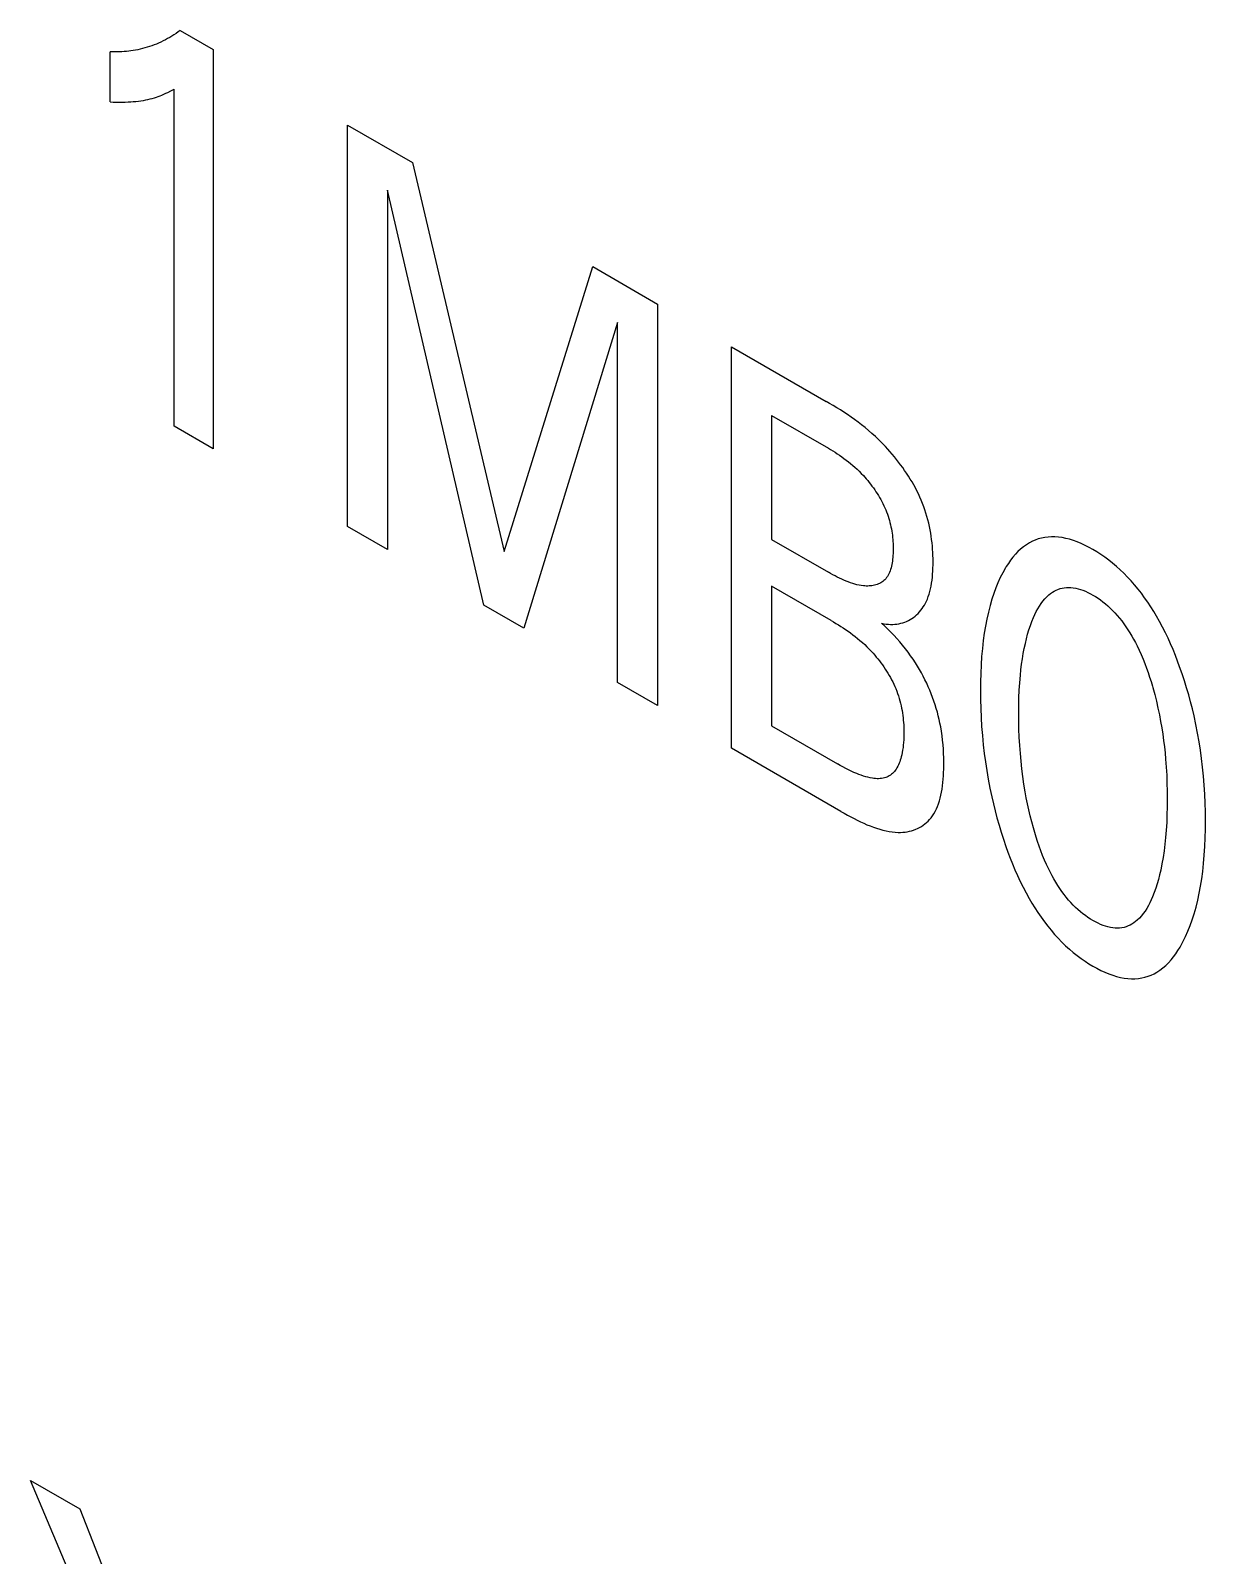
# Model space of a CAD drawing. Extents: x 0 to 420, y 0 to 297.
# Drawn here: x 178.78 to 182.84, y 120.42 to 125.69 of the extents above; entities that cross this region are included whole.
import ezdxf

# ---------------------------------------------------------------- set-up
doc = ezdxf.new("R2010")
doc.units = 0
doc.header["$LTSCALE"] = 23.1
doc.layers.add('40000_ISO', color=7, linetype='CONTINUOUS')

msp = doc.modelspace()

# ---------------------------------------------------------------- linework, layer by layer
at = {"layer": '40000_ISO', "color": 7, "linetype": 'CONTINUOUS'}
for p, q in [((179.2391, 125.6527), (179.2314, 125.649)), ((179.2468, 125.6567), (179.2391, 125.6527)), ((179.2544, 125.6608), (179.2468, 125.6567)), ((179.2618, 125.665), (179.2544, 125.6608)), ((179.2691, 125.6695), (179.2618, 125.665)), ((179.2764, 125.6741), (179.2691, 125.6695)), ((179.2835, 125.6789), (179.2764, 125.6741)), ((179.2906, 125.6839), (179.2835, 125.6789)), ((179.2975, 125.689), (179.2906, 125.6839)), ((179.2975, 125.689), (179.412, 125.6229)), ((179.0556, 125.442), (179.0556, 125.6152)), ((179.0639, 125.6149), (179.0556, 125.6152)), ((179.072, 125.6147), (179.0639, 125.6149)), ((179.0802, 125.6148), (179.072, 125.6147)), ((179.0882, 125.615), (179.0802, 125.6148)), ((179.0962, 125.6153), (179.0882, 125.615)), ((179.1042, 125.6159), (179.0962, 125.6153)), ((179.112, 125.6165), (179.1042, 125.6159)), ((179.1199, 125.6174), (179.112, 125.6165)), ((179.1276, 125.6184), (179.1199, 125.6174)), ((179.1353, 125.6195), (179.1276, 125.6184)), ((179.1429, 125.6208), (179.1353, 125.6195)), ((179.1514, 125.6225), (179.1429, 125.6208)), ((179.1597, 125.6243), (179.1514, 125.6225)), ((179.168, 125.6263), (179.1597, 125.6243)), ((179.1762, 125.6285), (179.168, 125.6263)), ((179.1843, 125.6309), (179.1762, 125.6285)), ((179.1923, 125.6334), (179.1843, 125.6309)), ((179.2003, 125.6362), (179.1923, 125.6334)), ((179.2081, 125.6391), (179.2003, 125.6362)), ((179.2159, 125.6422), (179.2081, 125.6391)), ((179.2235, 125.6454), (179.2159, 125.6422)), ((179.2314, 125.649), (179.2235, 125.6454)), ((179.412, 125.6229), (179.412, 124.2427)), ((179.0556, 125.442), (179.0661, 125.4417)), ((179.0661, 125.4417), (179.0765, 125.4415)), ((179.0765, 125.4415), (179.0868, 125.4413)), ((179.0868, 125.4413), (179.0972, 125.4414)), ((179.0972, 125.4414), (179.1074, 125.4416)), ((179.1074, 125.4416), (179.1176, 125.442)), ((179.1176, 125.442), (179.1267, 125.4424)), ((179.1267, 125.4424), (179.1357, 125.4431)), ((179.1357, 125.4431), (179.1447, 125.4439)), ((179.1447, 125.4439), (179.1536, 125.4449)), ((179.1536, 125.4449), (179.1624, 125.4461)), ((179.1624, 125.4461), (179.1711, 125.4475)), ((179.1711, 125.4475), (179.1787, 125.4489)), ((179.1787, 125.4489), (179.1863, 125.4505)), ((179.1863, 125.4505), (179.1939, 125.4523)), ((179.1939, 125.4523), (179.2013, 125.4542)), ((179.2013, 125.4542), (179.2087, 125.4564)), ((179.2087, 125.4564), (179.2159, 125.4587)), ((179.2159, 125.4587), (179.2223, 125.4609)), ((179.2223, 125.4609), (179.2286, 125.4632)), ((179.2286, 125.4632), (179.2348, 125.4657)), ((179.2348, 125.4657), (179.2416, 125.4687)), ((179.2416, 125.4687), (179.2484, 125.4718)), ((179.2484, 125.4718), (179.255, 125.475)), ((179.255, 125.475), (179.266, 125.4806)), ((179.266, 125.4806), (179.2767, 125.4865)), ((179.2767, 124.3208), (179.2767, 125.4865)), ((179.8772, 123.9741), (179.8772, 125.3622)), ((179.8772, 125.3622), (180.1011, 125.2329)), ((180.1011, 125.2329), (180.4182, 123.8881)), ((180.0153, 125.1369), (180.0153, 123.8944)), ((180.348, 123.7023), (180.0153, 125.1369)), ((180.4182, 123.8881), (180.7252, 124.8726)), ((180.7252, 124.8726), (180.9492, 124.7433)), ((180.9492, 124.7433), (180.9492, 123.3552)), ((180.8111, 124.6794), (180.4869, 123.6221)), ((180.8111, 123.435), (180.8111, 124.6794)), ((181.2054, 123.2073), (181.2054, 124.5954)), ((181.2054, 124.5954), (181.5324, 124.4066)), ((181.5447, 124.3994), (181.5324, 124.4066)), ((181.557, 124.3921), (181.5447, 124.3994)), ((181.5693, 124.3846), (181.557, 124.3921)), ((181.3435, 124.3582), (181.3435, 123.9293)), ((181.3435, 124.3582), (181.5401, 124.2447)), ((181.5816, 124.3769), (181.5693, 124.3846)), ((181.5939, 124.369), (181.5816, 124.3769)), ((181.6062, 124.3608), (181.5939, 124.369)), ((181.6185, 124.3524), (181.6062, 124.3608)), ((181.6307, 124.3437), (181.6185, 124.3524)), ((181.6429, 124.3347), (181.6307, 124.3437)), ((181.6551, 124.3254), (181.6429, 124.3347)), ((179.412, 124.2427), (179.2767, 124.3208)), ((181.6672, 124.3158), (181.6551, 124.3254)), ((181.6792, 124.3058), (181.6672, 124.3158)), ((181.6911, 124.2955), (181.6792, 124.3058)), ((181.703, 124.2847), (181.6911, 124.2955)), ((181.7148, 124.2736), (181.703, 124.2847)), ((181.5401, 124.2447), (181.5478, 124.2401)), ((181.5478, 124.2401), (181.5555, 124.2354)), ((181.5555, 124.2354), (181.5633, 124.2305)), ((181.5633, 124.2305), (181.571, 124.2255)), ((181.7264, 124.2621), (181.7148, 124.2736)), ((181.738, 124.2501), (181.7264, 124.2621)), ((181.7457, 124.2417), (181.738, 124.2501)), ((181.7534, 124.2331), (181.7457, 124.2417)), ((181.761, 124.2243), (181.7534, 124.2331)), ((181.571, 124.2255), (181.5787, 124.2204)), ((181.5787, 124.2204), (181.5864, 124.215)), ((181.5864, 124.215), (181.5941, 124.2095)), ((181.5941, 124.2095), (181.6018, 124.2038)), ((181.6018, 124.2038), (181.6094, 124.198)), ((181.6094, 124.198), (181.617, 124.1919)), ((181.617, 124.1919), (181.6245, 124.1855)), ((181.6245, 124.1855), (181.632, 124.179)), ((181.632, 124.179), (181.6394, 124.1722)), ((181.7685, 124.2154), (181.761, 124.2243)), ((181.7758, 124.2062), (181.7685, 124.2154)), ((181.7831, 124.1969), (181.7758, 124.2062)), ((181.7903, 124.1875), (181.7831, 124.1969)), ((181.7973, 124.1779), (181.7903, 124.1875)), ((181.8041, 124.1682), (181.7973, 124.1779)), ((181.6394, 124.1722), (181.6468, 124.1651)), ((181.6468, 124.1651), (181.654, 124.1578)), ((181.654, 124.1578), (181.6612, 124.1502)), ((181.6612, 124.1502), (181.6664, 124.1445)), ((181.6664, 124.1445), (181.6715, 124.1387)), ((181.6715, 124.1387), (181.6765, 124.1327)), ((181.6765, 124.1327), (181.6814, 124.1266)), ((181.6814, 124.1266), (181.6863, 124.1203)), ((181.8108, 124.1583), (181.8041, 124.1682)), ((181.8173, 124.1483), (181.8108, 124.1583)), ((181.8236, 124.1382), (181.8173, 124.1483)), ((181.8297, 124.1281), (181.8236, 124.1382)), ((181.8355, 124.1178), (181.8297, 124.1281)), ((181.6863, 124.1203), (181.6911, 124.114)), ((181.6911, 124.114), (181.6958, 124.1076)), ((181.6958, 124.1076), (181.7004, 124.101)), ((181.7004, 124.101), (181.7048, 124.0944)), ((181.7048, 124.0944), (181.7092, 124.0876)), ((181.7092, 124.0876), (181.7134, 124.0809)), ((181.7134, 124.0809), (181.7175, 124.074)), ((181.7175, 124.074), (181.7214, 124.0671)), ((181.8412, 124.1074), (181.8355, 124.1178)), ((181.8466, 124.097), (181.8412, 124.1074)), ((181.8518, 124.0865), (181.8466, 124.097)), ((181.8567, 124.076), (181.8518, 124.0865)), ((181.8613, 124.0654), (181.8567, 124.076)), ((181.7214, 124.0671), (181.7252, 124.0601)), ((181.7252, 124.0601), (181.7288, 124.0531)), ((181.7288, 124.0531), (181.7322, 124.046)), ((181.7322, 124.046), (181.7354, 124.0389)), ((181.7354, 124.0389), (181.7385, 124.0318)), ((181.7385, 124.0318), (181.7415, 124.0244)), ((181.7415, 124.0244), (181.7442, 124.017)), ((181.7442, 124.017), (181.7468, 124.0096)), ((181.8659, 124.054), (181.8613, 124.0654)), ((181.8702, 124.0426), (181.8659, 124.054)), ((181.8742, 124.0312), (181.8702, 124.0426)), ((181.8779, 124.0198), (181.8742, 124.0312)), ((181.8813, 124.0084), (181.8779, 124.0198)), ((180.0153, 123.8944), (179.8772, 123.9741)), ((181.7468, 124.0096), (181.7491, 124.0022)), ((181.7491, 124.0022), (181.7513, 123.9948)), ((181.7513, 123.9948), (181.7533, 123.9875)), ((181.7533, 123.9875), (181.7551, 123.9801)), ((181.7551, 123.9801), (181.7567, 123.9727)), ((181.7567, 123.9727), (181.7582, 123.9654)), ((181.7582, 123.9654), (181.7594, 123.9581)), ((181.8844, 123.9969), (181.8813, 124.0084)), ((181.8872, 123.9855), (181.8844, 123.9969)), ((181.8898, 123.9741), (181.8872, 123.9855)), ((181.8921, 123.9627), (181.8898, 123.9741)), ((181.3435, 123.9293), (181.5401, 123.8159)), ((181.7594, 123.9581), (181.7606, 123.9508)), ((181.7606, 123.9508), (181.7615, 123.9435)), ((181.7615, 123.9435), (181.7623, 123.9363)), ((181.7623, 123.9363), (181.763, 123.9291)), ((181.763, 123.9291), (181.7635, 123.922)), ((181.7635, 123.922), (181.7639, 123.9149)), ((181.7639, 123.9149), (181.7641, 123.9078)), ((181.8941, 123.9514), (181.8921, 123.9627)), ((181.8959, 123.9401), (181.8941, 123.9514)), ((181.8974, 123.9289), (181.8959, 123.9401)), ((181.8988, 123.9177), (181.8974, 123.9289)), ((181.8999, 123.9066), (181.8988, 123.9177)), ((182.2254, 123.9112), (182.2152, 123.9039)), ((182.2361, 123.9178), (182.2254, 123.9112)), ((182.2459, 123.9228), (182.2361, 123.9178)), ((182.256, 123.9272), (182.2459, 123.9228)), ((182.2665, 123.9309), (182.256, 123.9272)), ((182.2774, 123.9339), (182.2665, 123.9309)), ((182.2885, 123.9361), (182.2774, 123.9339)), ((182.3, 123.9376), (182.2885, 123.9361)), ((182.3117, 123.9384), (182.3, 123.9376)), ((182.3238, 123.9383), (182.3117, 123.9384)), ((182.3361, 123.9374), (182.3238, 123.9383)), ((182.3487, 123.9357), (182.3361, 123.9374)), ((182.3616, 123.9331), (182.3487, 123.9357)), ((182.3747, 123.9297), (182.3616, 123.9331)), ((182.3879, 123.9256), (182.3747, 123.9297)), ((182.4013, 123.9207), (182.3879, 123.9256)), ((182.4147, 123.9151), (182.4013, 123.9207)), ((182.4283, 123.9088), (182.4147, 123.9151)), ((181.7624, 123.8609), (181.7616, 123.8546)), ((181.763, 123.8673), (181.7624, 123.8609)), ((181.7635, 123.8738), (181.763, 123.8673)), ((181.7639, 123.8804), (181.7635, 123.8738)), ((181.7642, 123.8872), (181.7639, 123.8804)), ((181.7641, 123.9078), (181.7643, 123.9009)), ((181.7643, 123.894), (181.7642, 123.8872)), ((181.7643, 123.9009), (181.7643, 123.894)), ((181.9008, 123.8956), (181.8999, 123.9066)), ((181.9014, 123.8847), (181.9008, 123.8956)), ((181.9019, 123.8739), (181.9014, 123.8847)), ((181.9023, 123.8632), (181.9019, 123.8739)), ((181.9024, 123.8526), (181.9023, 123.8632)), ((182.1788, 123.8679), (182.1707, 123.8575)), ((182.1873, 123.8778), (182.1788, 123.8679)), ((182.1961, 123.8872), (182.1873, 123.8778)), ((182.2054, 123.8959), (182.1961, 123.8872)), ((182.2152, 123.9039), (182.2054, 123.8959)), ((182.4419, 123.9018), (182.4283, 123.9088)), ((182.4556, 123.8942), (182.4419, 123.9018)), ((182.4692, 123.886), (182.4556, 123.8942)), ((182.4829, 123.8773), (182.4692, 123.886)), ((182.4965, 123.8679), (182.4829, 123.8773)), ((182.51, 123.8579), (182.4965, 123.8679)), ((182.5234, 123.8474), (182.51, 123.8579)), ((181.5478, 123.8115), (181.5401, 123.8159)), ((181.5555, 123.8073), (181.5478, 123.8115)), ((181.5632, 123.8032), (181.5555, 123.8073)), ((181.7469, 123.8057), (181.7443, 123.8014)), ((181.7493, 123.8103), (181.7469, 123.8057)), ((181.7515, 123.8151), (181.7493, 123.8103)), ((181.7535, 123.8202), (181.7515, 123.8151)), ((181.7553, 123.8255), (181.7535, 123.8202)), ((181.7569, 123.8309), (181.7553, 123.8255)), ((181.7583, 123.8366), (181.7569, 123.8309)), ((181.7596, 123.8424), (181.7583, 123.8366)), ((181.7607, 123.8484), (181.7596, 123.8424)), ((181.7616, 123.8546), (181.7607, 123.8484)), ((181.9, 123.7983), (181.9009, 123.8088)), ((181.9009, 123.8088), (181.9016, 123.8195)), ((181.9016, 123.8195), (181.9021, 123.8303)), ((181.9021, 123.8303), (181.9023, 123.8414)), ((181.9023, 123.8414), (181.9024, 123.8526)), ((182.1437, 123.8144), (182.135, 123.7973)), ((182.153, 123.8308), (182.1437, 123.8144)), ((182.1557, 123.8352), (182.153, 123.8308)), ((182.163, 123.8465), (182.1557, 123.8352)), ((182.1707, 123.8575), (182.163, 123.8465)), ((182.5367, 123.8362), (182.5234, 123.8474)), ((182.5498, 123.8245), (182.5367, 123.8362)), ((182.5627, 123.8122), (182.5498, 123.8245)), ((182.5754, 123.7993), (182.5627, 123.8122)), ((181.3435, 123.768), (181.3435, 123.285)), ((181.5496, 123.649), (181.3435, 123.768)), ((181.5709, 123.7993), (181.5632, 123.8032)), ((181.5786, 123.7955), (181.5709, 123.7993)), ((181.5863, 123.7918), (181.5786, 123.7955)), ((181.5939, 123.7884), (181.5863, 123.7918)), ((181.6016, 123.7852), (181.5939, 123.7884)), ((181.6092, 123.7822), (181.6016, 123.7852)), ((181.6168, 123.7794), (181.6092, 123.7822)), ((181.6243, 123.7769), (181.6168, 123.7794)), ((181.6318, 123.7747), (181.6243, 123.7769)), ((181.6392, 123.7727), (181.6318, 123.7747)), ((181.6466, 123.7711), (181.6392, 123.7727)), ((181.654, 123.7699), (181.6466, 123.7711)), ((181.6612, 123.7689), (181.654, 123.7699)), ((181.6663, 123.7685), (181.6612, 123.7689)), ((181.6714, 123.7683), (181.6663, 123.7685)), ((181.6764, 123.7682), (181.6714, 123.7683)), ((181.6813, 123.7684), (181.6764, 123.7682)), ((181.6862, 123.7687), (181.6813, 123.7684)), ((181.6909, 123.7693), (181.6862, 123.7687)), ((181.6956, 123.7701), (181.6909, 123.7693)), ((181.7002, 123.771), (181.6956, 123.7701)), ((181.7047, 123.7722), (181.7002, 123.771)), ((181.7091, 123.7737), (181.7047, 123.7722)), ((181.7133, 123.7753), (181.7091, 123.7737)), ((181.7174, 123.7772), (181.7133, 123.7753)), ((181.7213, 123.7793), (181.7174, 123.7772)), ((181.7251, 123.7816), (181.7213, 123.7793)), ((181.7287, 123.7842), (181.7251, 123.7816)), ((181.7322, 123.7871), (181.7287, 123.7842)), ((181.7354, 123.7902), (181.7322, 123.7871)), ((181.7385, 123.7935), (181.7354, 123.7902)), ((181.7415, 123.7973), (181.7385, 123.7935)), ((181.7443, 123.8014), (181.7415, 123.7973)), ((181.8914, 123.7493), (181.8937, 123.7586)), ((181.8937, 123.7586), (181.8957, 123.7681)), ((181.8957, 123.7681), (181.8974, 123.778)), ((181.8974, 123.778), (181.8988, 123.788)), ((181.8988, 123.788), (181.9, 123.7983)), ((182.1194, 123.7614), (182.1124, 123.7425)), ((182.1269, 123.7797), (182.1194, 123.7614)), ((182.135, 123.7973), (182.1269, 123.7797)), ((182.3213, 123.7504), (182.3278, 123.7537)), ((182.3278, 123.7537), (182.3345, 123.7567)), ((182.3345, 123.7567), (182.3415, 123.7591)), ((182.3415, 123.7591), (182.3487, 123.761)), ((182.3487, 123.761), (182.3562, 123.7624)), ((182.3562, 123.7624), (182.3638, 123.7633)), ((182.3638, 123.7633), (182.3717, 123.7635)), ((182.3717, 123.7635), (182.3795, 123.7632)), ((182.3795, 123.7632), (182.3875, 123.7623)), ((182.3875, 123.7623), (182.3957, 123.7609)), ((182.3957, 123.7609), (182.404, 123.7589)), ((182.404, 123.7589), (182.4124, 123.7564)), ((182.4124, 123.7564), (182.4209, 123.7534)), ((182.4209, 123.7534), (182.4295, 123.75)), ((182.5877, 123.786), (182.5754, 123.7993)), ((182.5997, 123.7721), (182.5877, 123.786)), ((182.6115, 123.7578), (182.5997, 123.7721)), ((182.623, 123.7431), (182.6115, 123.7578)), ((180.4869, 123.6221), (180.348, 123.7023)), ((181.8685, 123.6961), (181.8724, 123.7025)), ((181.8724, 123.7025), (181.8761, 123.7091)), ((181.8761, 123.7091), (181.8794, 123.716)), ((181.8794, 123.716), (181.8826, 123.7231)), ((181.8826, 123.7231), (181.8858, 123.7315)), ((181.8858, 123.7315), (181.8888, 123.7403)), ((181.8888, 123.7403), (181.8914, 123.7493)), ((182.0995, 123.7007), (182.0936, 123.6776)), ((182.106, 123.7231), (182.0995, 123.7007)), ((182.1124, 123.7425), (182.106, 123.7231)), ((182.2703, 123.6986), (182.2761, 123.7075)), ((182.2761, 123.7075), (182.2823, 123.7159)), ((182.2823, 123.7159), (182.2888, 123.7237)), ((182.2888, 123.7237), (182.2958, 123.7311)), ((182.2958, 123.7311), (182.3032, 123.7378)), ((182.3032, 123.7378), (182.309, 123.7424)), ((182.309, 123.7424), (182.315, 123.7466)), ((182.315, 123.7466), (182.3213, 123.7504)), ((182.4295, 123.75), (182.4382, 123.746)), ((182.4382, 123.746), (182.4469, 123.7417)), ((182.4469, 123.7417), (182.4556, 123.7368)), ((182.4556, 123.7368), (182.4643, 123.7316)), ((182.4643, 123.7316), (182.473, 123.7259)), ((182.473, 123.7259), (182.4816, 123.7199)), ((182.4816, 123.7199), (182.4902, 123.7134)), ((182.4902, 123.7134), (182.4988, 123.7065)), ((182.4988, 123.7065), (182.5072, 123.6993)), ((182.6341, 123.7279), (182.623, 123.7431)), ((182.6449, 123.7124), (182.6341, 123.7279)), ((182.6554, 123.6966), (182.6449, 123.7124)), ((181.5496, 123.649), (181.5579, 123.6441)), ((181.811, 123.646), (181.8172, 123.6489)), ((181.8172, 123.6489), (181.8232, 123.6521)), ((181.8232, 123.6521), (181.8291, 123.6558)), ((181.8291, 123.6558), (181.8348, 123.6597)), ((181.8348, 123.6597), (181.8402, 123.664)), ((181.8402, 123.664), (181.8455, 123.6686)), ((181.8455, 123.6686), (181.8506, 123.6735)), ((181.8506, 123.6735), (181.8554, 123.6787)), ((181.8554, 123.6787), (181.86, 123.6842)), ((181.86, 123.6842), (181.8644, 123.69)), ((181.8644, 123.69), (181.8685, 123.6961)), ((182.0883, 123.654), (182.0837, 123.6299)), ((182.0936, 123.6776), (182.0883, 123.654)), ((182.2444, 123.6456), (182.2502, 123.6597)), ((182.2502, 123.6597), (182.2548, 123.6699)), ((182.2548, 123.6699), (182.2596, 123.6798)), ((182.2596, 123.6798), (182.2648, 123.6894)), ((182.2648, 123.6894), (182.2703, 123.6986)), ((182.5072, 123.6993), (182.5155, 123.6917)), ((182.5155, 123.6917), (182.5236, 123.6837)), ((182.5236, 123.6837), (182.5316, 123.6754)), ((182.5316, 123.6754), (182.5395, 123.6667)), ((182.5395, 123.6667), (182.5473, 123.6573)), ((182.5473, 123.6573), (182.555, 123.6476)), ((182.555, 123.6476), (182.5624, 123.6377)), ((182.6656, 123.6805), (182.6554, 123.6966)), ((182.6753, 123.6642), (182.6656, 123.6805)), ((182.686, 123.6453), (182.6753, 123.6642)), ((181.5579, 123.6441), (181.5663, 123.6391)), ((181.5663, 123.6391), (181.5747, 123.634)), ((181.5747, 123.634), (181.5831, 123.6287)), ((181.5831, 123.6287), (181.5915, 123.6233)), ((181.5915, 123.6233), (181.5999, 123.6177)), ((181.5999, 123.6177), (181.6083, 123.6119)), ((181.6083, 123.6119), (181.6166, 123.606)), ((181.6166, 123.606), (181.6249, 123.5998)), ((181.6249, 123.5998), (181.6332, 123.5934)), ((181.7242, 123.6397), (181.7322, 123.638)), ((181.7352, 123.6296), (181.7242, 123.6397)), ((181.7322, 123.638), (181.7401, 123.6368)), ((181.7461, 123.6192), (181.7352, 123.6296)), ((181.7401, 123.6368), (181.7478, 123.636)), ((181.7568, 123.6084), (181.7461, 123.6192)), ((181.7478, 123.636), (181.7554, 123.6356)), ((181.7554, 123.6356), (181.7629, 123.6356)), ((181.7675, 123.5973), (181.7568, 123.6084)), ((181.7629, 123.6356), (181.7703, 123.6359)), ((181.7775, 123.5863), (181.7675, 123.5973)), ((181.7703, 123.6359), (181.7774, 123.6367)), ((181.7774, 123.6367), (181.7845, 123.6378)), ((181.7845, 123.6378), (181.7914, 123.6393)), ((181.7914, 123.6393), (181.7981, 123.6412)), ((181.7981, 123.6412), (181.8046, 123.6434)), ((181.8046, 123.6434), (181.811, 123.646)), ((182.0797, 123.6053), (182.0762, 123.5803)), ((182.0837, 123.6299), (182.0797, 123.6053)), ((182.2254, 123.5858), (182.2296, 123.6013)), ((182.2296, 123.6013), (182.2341, 123.6164)), ((182.2341, 123.6164), (182.2391, 123.6312)), ((182.2391, 123.6312), (182.2444, 123.6456)), ((182.5624, 123.6377), (182.5696, 123.6274)), ((182.5696, 123.6274), (182.5766, 123.6169)), ((182.5766, 123.6169), (182.5833, 123.6062)), ((182.5833, 123.6062), (182.5898, 123.5953)), ((182.5898, 123.5953), (182.5961, 123.5843)), ((182.6962, 123.6262), (182.686, 123.6453)), ((182.7059, 123.6069), (182.6962, 123.6262)), ((182.7152, 123.5875), (182.7059, 123.6069)), ((181.6332, 123.5934), (181.6414, 123.5868)), ((181.6414, 123.5868), (181.6496, 123.58)), ((181.6496, 123.58), (181.6578, 123.5728)), ((181.6578, 123.5728), (181.6658, 123.5655)), ((181.6658, 123.5655), (181.6738, 123.5578)), ((181.6738, 123.5578), (181.6817, 123.5499)), ((181.6817, 123.5499), (181.6895, 123.5416)), ((181.6895, 123.5416), (181.6951, 123.5355)), ((181.7874, 123.575), (181.7775, 123.5863)), ((181.7971, 123.5634), (181.7874, 123.575)), ((181.8066, 123.5515), (181.7971, 123.5634)), ((181.8157, 123.5395), (181.8066, 123.5515)), ((182.0731, 123.5524), (182.0705, 123.524)), ((182.0762, 123.5803), (182.0731, 123.5524)), ((182.2143, 123.5344), (182.2178, 123.5524)), ((182.2178, 123.5524), (182.2216, 123.57)), ((182.2216, 123.57), (182.2254, 123.5858)), ((182.5961, 123.5843), (182.6021, 123.5731)), ((182.6021, 123.5731), (182.6079, 123.5619)), ((182.6079, 123.5619), (182.6153, 123.5466)), ((182.6153, 123.5466), (182.6223, 123.5312)), ((182.724, 123.5679), (182.7152, 123.5875)), ((182.7324, 123.5483), (182.724, 123.5679)), ((182.7405, 123.5285), (182.7324, 123.5483)), ((181.6951, 123.5355), (181.7007, 123.5292)), ((181.7007, 123.5292), (181.7061, 123.5227)), ((181.7061, 123.5227), (181.7115, 123.5161)), ((181.7115, 123.5161), (181.7168, 123.5094)), ((181.7168, 123.5094), (181.722, 123.5025)), ((181.722, 123.5025), (181.7271, 123.4956)), ((181.7271, 123.4956), (181.7321, 123.4885)), ((181.8246, 123.5273), (181.8157, 123.5395)), ((181.8332, 123.5148), (181.8246, 123.5273)), ((181.8416, 123.5021), (181.8332, 123.5148)), ((181.8486, 123.4908), (181.8416, 123.5021)), ((181.8554, 123.4793), (181.8486, 123.4908)), ((182.0686, 123.4952), (182.0673, 123.4661)), ((182.0705, 123.524), (182.0686, 123.4952)), ((182.2064, 123.4787), (182.2087, 123.4975)), ((182.2087, 123.4975), (182.2113, 123.5161)), ((182.2113, 123.5161), (182.2143, 123.5344)), ((182.6223, 123.5312), (182.6289, 123.5157)), ((182.6289, 123.5157), (182.6351, 123.5002)), ((182.6351, 123.5002), (182.6409, 123.4847)), ((182.7481, 123.5088), (182.7405, 123.5285)), ((182.7554, 123.489), (182.7481, 123.5088)), ((182.764, 123.4646), (182.7554, 123.489)), ((181.7321, 123.4885), (181.737, 123.4813)), ((181.737, 123.4813), (181.7417, 123.474)), ((181.7417, 123.474), (181.7463, 123.4667)), ((181.7463, 123.4667), (181.7507, 123.4592)), ((181.7507, 123.4592), (181.755, 123.4517)), ((181.755, 123.4517), (181.7591, 123.4442)), ((181.7591, 123.4442), (181.763, 123.4366)), ((181.763, 123.4366), (181.7667, 123.4289)), ((181.862, 123.4677), (181.8554, 123.4793)), ((181.8684, 123.456), (181.862, 123.4677)), ((181.8744, 123.4442), (181.8684, 123.456)), ((181.8803, 123.4322), (181.8744, 123.4442)), ((182.0665, 123.4366), (182.0663, 123.4068)), ((182.0673, 123.4661), (182.0665, 123.4366)), ((182.2022, 123.434), (182.2044, 123.4596)), ((182.2044, 123.4596), (182.2064, 123.4787)), ((182.6409, 123.4847), (182.6463, 123.4691)), ((182.6463, 123.4691), (182.6515, 123.4536)), ((182.6515, 123.4536), (182.6564, 123.438)), ((182.6564, 123.438), (182.661, 123.4225)), ((182.772, 123.4403), (182.764, 123.4646)), ((182.7795, 123.416), (182.772, 123.4403)), ((180.9492, 123.3552), (180.8111, 123.435)), ((181.7667, 123.4289), (181.7702, 123.4212)), ((181.7702, 123.4212), (181.7735, 123.4135)), ((181.7735, 123.4135), (181.7768, 123.405)), ((181.7768, 123.405), (181.7799, 123.3966)), ((181.7799, 123.3966), (181.7828, 123.3881)), ((181.7828, 123.3881), (181.7854, 123.3797)), ((181.8858, 123.4202), (181.8803, 123.4322)), ((181.8911, 123.4081), (181.8858, 123.4202)), ((181.896, 123.396), (181.8911, 123.4081)), ((181.9009, 123.3832), (181.896, 123.396)), ((181.9055, 123.3704), (181.9009, 123.3832)), ((182.0663, 123.4068), (182.0665, 123.3762)), ((182.1995, 123.3818), (182.2006, 123.408)), ((182.2006, 123.408), (182.2022, 123.434)), ((182.661, 123.4225), (182.6625, 123.4169)), ((182.6625, 123.4169), (182.669, 123.3933)), ((182.669, 123.3933), (182.6749, 123.3697)), ((182.7866, 123.3918), (182.7795, 123.416)), ((182.7932, 123.3676), (182.7866, 123.3918)), ((181.7854, 123.3797), (181.7878, 123.3712)), ((181.7878, 123.3712), (181.7899, 123.3627)), ((181.7899, 123.3627), (181.7919, 123.3543)), ((181.7919, 123.3543), (181.7936, 123.3459)), ((181.7936, 123.3459), (181.7951, 123.3375)), ((181.7951, 123.3375), (181.7965, 123.3292)), ((181.9097, 123.3576), (181.9055, 123.3704)), ((181.9136, 123.3448), (181.9097, 123.3576)), ((181.9172, 123.3321), (181.9136, 123.3448)), ((181.9206, 123.3193), (181.9172, 123.3321)), ((182.0665, 123.3762), (182.0673, 123.3453)), ((182.0673, 123.3453), (182.0686, 123.3141)), ((182.1987, 123.3284), (182.1989, 123.3552)), ((182.1989, 123.3552), (182.1995, 123.3818)), ((182.6749, 123.3697), (182.6803, 123.3463)), ((182.6803, 123.3463), (182.6852, 123.323)), ((182.7994, 123.3435), (182.7932, 123.3676)), ((182.8051, 123.3195), (182.7994, 123.3435)), ((181.3435, 123.285), (181.5718, 123.1532)), ((181.7965, 123.3292), (181.7977, 123.3209)), ((181.7977, 123.3209), (181.7987, 123.3126)), ((181.7987, 123.3126), (181.7995, 123.3044)), ((181.7995, 123.3044), (181.8002, 123.2963)), ((181.8002, 123.2963), (181.8007, 123.2882)), ((181.8007, 123.2882), (181.8011, 123.2802)), ((181.8011, 123.2802), (181.8014, 123.2723)), ((181.9236, 123.3067), (181.9206, 123.3193)), ((181.9263, 123.2941), (181.9236, 123.3067)), ((181.9287, 123.2817), (181.9263, 123.2941)), ((181.9314, 123.2659), (181.9287, 123.2817)), ((182.0686, 123.3141), (182.0704, 123.2826)), ((182.0704, 123.2826), (182.0729, 123.2509)), ((182.1989, 123.3009), (182.1987, 123.3284)), ((182.1995, 123.2732), (182.1989, 123.3009)), ((182.6852, 123.323), (182.6896, 123.2998)), ((182.6896, 123.2998), (182.6934, 123.2778)), ((182.6934, 123.2778), (182.6968, 123.2559)), ((182.8117, 123.2895), (182.8051, 123.3195)), ((182.8176, 123.2596), (182.8117, 123.2895)), ((181.8003, 123.2272), (181.7995, 123.2182)), ((181.8009, 123.2363), (181.8003, 123.2272)), ((181.8013, 123.2455), (181.8009, 123.2363)), ((181.8015, 123.2549), (181.8013, 123.2455)), ((181.8014, 123.2723), (181.8015, 123.2645)), ((181.8015, 123.2645), (181.8015, 123.2549)), ((181.9337, 123.2502), (181.9314, 123.2659)), ((181.9356, 123.2347), (181.9337, 123.2502)), ((181.937, 123.2194), (181.9356, 123.2347)), ((182.0729, 123.2509), (182.076, 123.2188)), ((182.2006, 123.2453), (182.1995, 123.2732)), ((182.2022, 123.217), (182.2006, 123.2453)), ((182.6968, 123.2559), (182.6998, 123.2341)), ((182.6998, 123.2341), (182.7025, 123.2124)), ((182.8228, 123.23), (182.8176, 123.2596)), ((182.8274, 123.2005), (182.8228, 123.23)), ((181.5839, 122.9888), (181.2054, 123.2073)), ((181.7925, 123.1782), (181.7909, 123.1722)), ((181.794, 123.1842), (181.7925, 123.1782)), ((181.7957, 123.1925), (181.794, 123.1842)), ((181.7972, 123.2009), (181.7957, 123.1925)), ((181.7985, 123.2095), (181.7972, 123.2009)), ((181.7995, 123.2182), (181.7985, 123.2095)), ((181.9381, 123.2042), (181.937, 123.2194)), ((181.9389, 123.1891), (181.9381, 123.2042)), ((181.9394, 123.1741), (181.9389, 123.1891)), ((181.9396, 123.1592), (181.9394, 123.1741)), ((182.076, 123.2188), (182.0794, 123.1894)), ((182.0794, 123.1894), (182.0834, 123.1598)), ((182.2043, 123.1886), (182.2022, 123.217)), ((182.2067, 123.1626), (182.2043, 123.1886)), ((182.7025, 123.2124), (182.7048, 123.1909)), ((182.7048, 123.1909), (182.7068, 123.1696)), ((182.8315, 123.1713), (182.8274, 123.2005)), ((181.5813, 123.1478), (181.5718, 123.1532)), ((181.5908, 123.1426), (181.5813, 123.1478)), ((181.6003, 123.1375), (181.5908, 123.1426)), ((181.6098, 123.1327), (181.6003, 123.1375)), ((181.6193, 123.1282), (181.6098, 123.1327)), ((181.6287, 123.1239), (181.6193, 123.1282)), ((181.6382, 123.1199), (181.6287, 123.1239)), ((181.646, 123.1167), (181.6382, 123.1199)), ((181.7621, 123.1204), (181.7586, 123.1173)), ((181.7654, 123.1236), (181.7621, 123.1204)), ((181.7686, 123.1272), (181.7654, 123.1236)), ((181.7716, 123.1309), (181.7686, 123.1272)), ((181.7747, 123.1353), (181.7716, 123.1309)), ((181.7776, 123.14), (181.7747, 123.1353)), ((181.7803, 123.1449), (181.7776, 123.14)), ((181.7828, 123.15), (181.7803, 123.1449)), ((181.7851, 123.1553), (181.7828, 123.15)), ((181.7872, 123.1608), (181.7851, 123.1553)), ((181.7891, 123.1664), (181.7872, 123.1608)), ((181.7909, 123.1722), (181.7891, 123.1664)), ((181.9383, 123.1116), (181.9389, 123.1234)), ((181.9389, 123.1234), (181.9393, 123.1352)), ((181.9393, 123.1352), (181.9396, 123.1472)), ((181.9396, 123.1472), (181.9396, 123.1592)), ((182.0834, 123.1598), (182.088, 123.1299)), ((182.088, 123.1299), (182.0931, 123.0999)), ((182.2095, 123.1364), (182.2067, 123.1626)), ((182.2129, 123.1099), (182.2095, 123.1364)), ((182.7068, 123.1696), (182.7089, 123.1415)), ((182.7089, 123.1415), (182.7105, 123.1137)), ((182.8349, 123.1423), (182.8315, 123.1713)), ((182.8381, 123.1107), (182.8349, 123.1423)), ((181.6539, 123.1138), (181.646, 123.1167)), ((181.6617, 123.1112), (181.6539, 123.1138)), ((181.6694, 123.1089), (181.6617, 123.1112)), ((181.6771, 123.1068), (181.6694, 123.1089)), ((181.6848, 123.1051), (181.6771, 123.1068)), ((181.6923, 123.1037), (181.6848, 123.1051)), ((181.6979, 123.1029), (181.6923, 123.1037)), ((181.7033, 123.1024), (181.6979, 123.1029)), ((181.7088, 123.102), (181.7033, 123.1024)), ((181.7141, 123.102), (181.7088, 123.102)), ((181.7193, 123.1022), (181.7141, 123.102)), ((181.7244, 123.1027), (181.7193, 123.1022)), ((181.7294, 123.1035), (181.7244, 123.1027)), ((181.7342, 123.1046), (181.7294, 123.1035)), ((181.7386, 123.106), (181.7342, 123.1046)), ((181.7429, 123.1077), (181.7386, 123.106)), ((181.7471, 123.1097), (181.7429, 123.1077)), ((181.7511, 123.112), (181.7471, 123.1097)), ((181.7549, 123.1145), (181.7511, 123.112)), ((181.7586, 123.1173), (181.7549, 123.1145)), ((181.9334, 123.0664), (181.935, 123.0774)), ((181.935, 123.0774), (181.9363, 123.0886)), ((181.9363, 123.0886), (181.9374, 123.1)), ((181.9374, 123.1), (181.9383, 123.1116)), ((182.0931, 123.0999), (182.0989, 123.0696)), ((182.0989, 123.0696), (182.1054, 123.0392)), ((182.2168, 123.0833), (182.2129, 123.1099)), ((182.2212, 123.0565), (182.2168, 123.0833)), ((182.7105, 123.1137), (182.7116, 123.0861)), ((182.7116, 123.0861), (182.7123, 123.0588)), ((182.8406, 123.0794), (182.8381, 123.1107)), ((182.8425, 123.0485), (182.8406, 123.0794)), ((181.9175, 123.0062), (181.921, 123.0154)), ((181.921, 123.0154), (181.9241, 123.025)), ((181.9241, 123.025), (181.9268, 123.0349)), ((181.9268, 123.0349), (181.9293, 123.0451)), ((181.9293, 123.0451), (181.9315, 123.0556)), ((181.9315, 123.0556), (181.9334, 123.0664)), ((182.1054, 123.0392), (182.111, 123.015)), ((182.111, 123.015), (182.117, 122.9907)), ((182.225, 123.036), (182.2212, 123.0565)), ((182.2291, 123.0154), (182.225, 123.036)), ((182.2336, 122.9947), (182.2291, 123.0154)), ((182.7123, 123.0588), (182.7125, 123.0317)), ((182.7125, 123.0317), (182.7123, 123.0045)), ((182.8438, 123.0178), (182.8425, 123.0485)), ((182.8446, 122.9874), (182.8438, 123.0178)), ((181.5839, 122.9888), (181.5951, 122.9824)), ((181.5951, 122.9824), (181.6063, 122.9761)), ((181.6063, 122.9761), (181.6176, 122.97)), ((181.6176, 122.97), (181.6289, 122.9642)), ((181.6289, 122.9642), (181.6401, 122.9585)), ((181.8906, 122.9612), (181.8955, 122.967)), ((181.8955, 122.967), (181.9001, 122.9732)), ((181.9001, 122.9732), (181.905, 122.9808)), ((181.905, 122.9808), (181.9095, 122.9889)), ((181.9095, 122.9889), (181.9137, 122.9973)), ((181.9137, 122.9973), (181.9175, 123.0062)), ((182.117, 122.9907), (182.1235, 122.9663)), ((182.1235, 122.9663), (182.1305, 122.9418)), ((182.2385, 122.9739), (182.2336, 122.9947)), ((182.2438, 122.9531), (182.2385, 122.9739)), ((182.7116, 122.9775), (182.7105, 122.9508)), ((182.7123, 123.0045), (182.7116, 122.9775)), ((182.8449, 122.9573), (182.8446, 122.9874)), ((181.6401, 122.9585), (181.6514, 122.9531)), ((181.6514, 122.9531), (181.6626, 122.9479)), ((181.6626, 122.9479), (181.6738, 122.943)), ((181.6738, 122.943), (181.685, 122.9385)), ((181.685, 122.9385), (181.6961, 122.9343)), ((181.6961, 122.9343), (181.7071, 122.9305)), ((181.7071, 122.9305), (181.7181, 122.9271)), ((181.7181, 122.9271), (181.729, 122.9241)), ((181.729, 122.9241), (181.7397, 122.9215)), ((181.7397, 122.9215), (181.7504, 122.9195)), ((181.7504, 122.9195), (181.7609, 122.9179)), ((181.7609, 122.9179), (181.7713, 122.9169)), ((181.7713, 122.9169), (181.7815, 122.9164)), ((181.7815, 122.9164), (181.7896, 122.9165)), ((181.7896, 122.9165), (181.7975, 122.9169)), ((181.7975, 122.9169), (181.8054, 122.9177)), ((181.8054, 122.9177), (181.8131, 122.9188)), ((181.8131, 122.9188), (181.8206, 122.9204)), ((181.8206, 122.9204), (181.828, 122.9223)), ((181.828, 122.9223), (181.8352, 122.9245)), ((181.8352, 122.9245), (181.8422, 122.9271)), ((181.8422, 122.9271), (181.8491, 122.9301)), ((181.8491, 122.9301), (181.8557, 122.9335)), ((181.8557, 122.9335), (181.8621, 122.9372)), ((181.8621, 122.9372), (181.8683, 122.9413)), ((181.8683, 122.9413), (181.8743, 122.9457)), ((181.8743, 122.9457), (181.88, 122.9505)), ((181.88, 122.9505), (181.8854, 122.9557)), ((181.8854, 122.9557), (181.8906, 122.9612)), ((182.1305, 122.9418), (182.138, 122.9172)), ((182.138, 122.9172), (182.1459, 122.8926)), ((182.2495, 122.9321), (182.2438, 122.9531)), ((182.254, 122.9162), (182.2495, 122.9321)), ((182.2589, 122.9003), (182.254, 122.9162)), ((182.7089, 122.9245), (182.7068, 122.8985)), ((182.7105, 122.9508), (182.7089, 122.9245)), ((182.8439, 122.897), (182.8446, 122.927)), ((182.8446, 122.927), (182.8449, 122.9573)), ((182.1459, 122.8926), (182.1543, 122.868)), ((182.1543, 122.868), (182.1616, 122.8477)), ((182.264, 122.8844), (182.2589, 122.9003)), ((182.2695, 122.8685), (182.264, 122.8844)), ((182.2753, 122.8526), (182.2695, 122.8685)), ((182.7045, 122.8752), (182.7016, 122.8523)), ((182.7068, 122.8985), (182.7045, 122.8752)), ((182.8407, 122.8382), (182.8426, 122.8674)), ((182.8426, 122.8674), (182.8439, 122.897)), ((182.1616, 122.8477), (182.1693, 122.8275)), ((182.1693, 122.8275), (182.1773, 122.8072)), ((182.1773, 122.8072), (182.1858, 122.7871)), ((182.2815, 122.8367), (182.2753, 122.8526)), ((182.2881, 122.8209), (182.2815, 122.8367)), ((182.2951, 122.8051), (182.2881, 122.8209)), ((182.3026, 122.7894), (182.2951, 122.8051)), ((182.6943, 122.8076), (182.6899, 122.7859)), ((182.6982, 122.8297), (182.6943, 122.8076)), ((182.7016, 122.8523), (182.6982, 122.8297)), ((182.8351, 122.781), (182.8382, 122.8094)), ((182.8382, 122.8094), (182.8407, 122.8382)), ((182.1858, 122.7871), (182.1946, 122.767)), ((182.1946, 122.767), (182.204, 122.747)), ((182.3084, 122.778), (182.3026, 122.7894)), ((182.3144, 122.7666), (182.3084, 122.778)), ((182.3206, 122.7553), (182.3144, 122.7666)), ((182.3272, 122.7442), (182.3206, 122.7553)), ((182.682, 122.754), (182.6775, 122.7385)), ((182.6861, 122.7698), (182.682, 122.754)), ((182.6899, 122.7859), (182.6861, 122.7698)), ((182.8277, 122.7305), (182.8317, 122.7555)), ((182.8317, 122.7555), (182.8351, 122.781)), ((182.204, 122.747), (182.2138, 122.7272)), ((182.2138, 122.7272), (182.224, 122.7076)), ((182.224, 122.7076), (182.2348, 122.6882)), ((182.3339, 122.7333), (182.3272, 122.7442)), ((182.3409, 122.7226), (182.3339, 122.7333)), ((182.3482, 122.7121), (182.3409, 122.7226)), ((182.3556, 122.7019), (182.3482, 122.7121)), ((182.3633, 122.6921), (182.3556, 122.7019)), ((182.6674, 122.7085), (182.6617, 122.6941)), ((182.6726, 122.7233), (182.6674, 122.7085)), ((182.6775, 122.7385), (182.6726, 122.7233)), ((182.818, 122.6818), (182.8232, 122.7059)), ((182.8232, 122.7059), (182.8277, 122.7305)), ((182.2348, 122.6882), (182.2446, 122.6715)), ((182.2446, 122.6715), (182.2548, 122.6551)), ((182.2548, 122.6551), (182.2653, 122.639)), ((182.3713, 122.6825), (182.3633, 122.6921)), ((182.3791, 122.6737), (182.3713, 122.6825)), ((182.3871, 122.6652), (182.3791, 122.6737)), ((182.3953, 122.6571), (182.3871, 122.6652)), ((182.4037, 122.6494), (182.3953, 122.6571)), ((182.4121, 122.6421), (182.4037, 122.6494)), ((182.6416, 122.6537), (182.6358, 122.6445)), ((182.6471, 122.6633), (182.6416, 122.6537)), ((182.6522, 122.6732), (182.6471, 122.6633)), ((182.6571, 122.6835), (182.6522, 122.6732)), ((182.6617, 122.6941), (182.6571, 122.6835)), ((182.8057, 122.6353), (182.8122, 122.6583)), ((182.8122, 122.6583), (182.818, 122.6818)), ((182.2653, 122.639), (182.2762, 122.6231)), ((182.2762, 122.6231), (182.2874, 122.6076)), ((182.2874, 122.6076), (182.2989, 122.5925)), ((182.2989, 122.5925), (182.3107, 122.5779)), ((182.4207, 122.6351), (182.4121, 122.6421)), ((182.4293, 122.6286), (182.4207, 122.6351)), ((182.438, 122.6224), (182.4293, 122.6286)), ((182.4468, 122.6167), (182.438, 122.6224)), ((182.4556, 122.6114), (182.4468, 122.6167)), ((182.4643, 122.6066), (182.4556, 122.6114)), ((182.4731, 122.6022), (182.4643, 122.6066)), ((182.4818, 122.5983), (182.4731, 122.6022)), ((182.4905, 122.5948), (182.4818, 122.5983)), ((182.499, 122.5919), (182.4905, 122.5948)), ((182.5772, 122.5928), (182.5702, 122.5902)), ((182.584, 122.596), (182.5772, 122.5928)), ((182.5905, 122.5995), (182.584, 122.596)), ((182.5968, 122.6036), (182.5905, 122.5995)), ((182.6028, 122.608), (182.5968, 122.6036)), ((182.6086, 122.6127), (182.6028, 122.608)), ((182.616, 122.6198), (182.6086, 122.6127)), ((182.623, 122.6275), (182.616, 122.6198)), ((182.6296, 122.6357), (182.623, 122.6275)), ((182.6358, 122.6445), (182.6296, 122.6357)), ((182.7842, 122.5748), (182.792, 122.5944)), ((182.792, 122.5944), (182.7992, 122.6146)), ((182.7992, 122.6146), (182.8057, 122.6353)), ((182.3107, 122.5779), (182.3229, 122.5638)), ((182.3229, 122.5638), (182.3353, 122.5502)), ((182.3353, 122.5502), (182.348, 122.5371)), ((182.5075, 122.5895), (182.499, 122.5919)), ((182.5158, 122.5876), (182.5075, 122.5895)), ((182.524, 122.5862), (182.5158, 122.5876)), ((182.532, 122.5854), (182.524, 122.5862)), ((182.5399, 122.5852), (182.532, 122.5854)), ((182.5478, 122.5856), (182.5399, 122.5852)), ((182.5555, 122.5866), (182.5478, 122.5856)), ((182.563, 122.5881), (182.5555, 122.5866)), ((182.5702, 122.5902), (182.563, 122.5881)), ((182.7666, 122.5377), (182.7757, 122.5559)), ((182.7757, 122.5559), (182.7842, 122.5748)), ((182.348, 122.5371), (182.3609, 122.5246)), ((182.3609, 122.5246), (182.3741, 122.5127)), ((182.3741, 122.5127), (182.3874, 122.5014)), ((182.3874, 122.5014), (182.4008, 122.4907)), ((182.4008, 122.4907), (182.4144, 122.4807)), ((182.7339, 122.4859), (182.7419, 122.4968)), ((182.7419, 122.4968), (182.7496, 122.5083)), ((182.7496, 122.5083), (182.7568, 122.5201)), ((182.7568, 122.5201), (182.7666, 122.5377)), ((182.4144, 122.4807), (182.4281, 122.4712)), ((182.4281, 122.4712), (182.4418, 122.4623)), ((182.4418, 122.4623), (182.4556, 122.454)), ((182.4556, 122.454), (182.4694, 122.4464)), ((182.4694, 122.4464), (182.4831, 122.4394)), ((182.4831, 122.4394), (182.4968, 122.4331)), ((182.6766, 122.4331), (182.6874, 122.4401)), ((182.6874, 122.4401), (182.6976, 122.4479)), ((182.6976, 122.4479), (182.7074, 122.4564)), ((182.7074, 122.4564), (182.7167, 122.4656)), ((182.7167, 122.4656), (182.7255, 122.4754)), ((182.7255, 122.4754), (182.7339, 122.4859)), ((182.4968, 122.4331), (182.5104, 122.4274)), ((182.5104, 122.4274), (182.5239, 122.4226)), ((182.5239, 122.4226), (182.5373, 122.4185)), ((182.5373, 122.4185), (182.5505, 122.4152)), ((182.5505, 122.4152), (182.5634, 122.4127)), ((182.5634, 122.4127), (182.5762, 122.4111)), ((182.5762, 122.4111), (182.5886, 122.4104)), ((182.5886, 122.4104), (182.6007, 122.4105)), ((182.6007, 122.4105), (182.6126, 122.4114)), ((182.6126, 122.4114), (182.6241, 122.4132)), ((182.6241, 122.4132), (182.6353, 122.4157)), ((182.6353, 122.4157), (182.6462, 122.419)), ((182.6462, 122.419), (182.6567, 122.423)), ((182.6567, 122.423), (182.6669, 122.4277)), ((182.6669, 122.4277), (182.6766, 122.4331)), ((178.7801, 120.6755), (178.9504, 120.5772)), ((179.0442, 120.0509), (178.7801, 120.6755)), ((178.9504, 120.5772), (179.1329, 120.1147))]:
    msp.add_line(p, q, dxfattribs=at)

doc.saveas('drawing.dxf')
